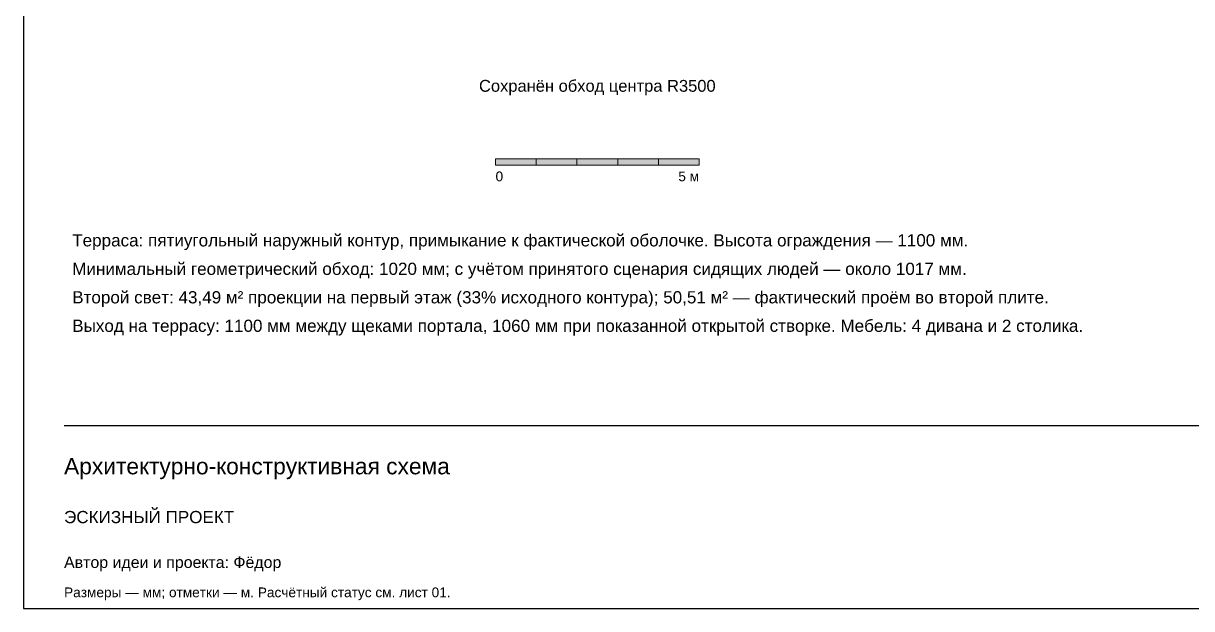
# Paper-space layout '03 Второй этаж и бельведер' of a CAD drawing. Header units: millimetres. Extents: x 10 to 584, y 10 to 410.
# Drawn here: x 10 to 297, y 10 to 153.8 of the extents above; entities that cross this region are included whole.
import ezdxf
from ezdxf.enums import TextEntityAlignment as Align

# ---------------------------------------------------------------- set-up
doc = ezdxf.new("R2010")
doc.units = ezdxf.units.MM
for name, color, linetype, lineweight, true_color in [('P_FILL', 7, 'Continuous', 0, 0xe8e9e2), ('P_FRAME', 7, 'Continuous', 25, 0x203e3b), ('P_OUTLINE', 7, 'Continuous', 18, 0x203e3b), ('P_TEXT', 7, 'Continuous', 18, 0x203e3b)]:
    doc.layers.add(name, color=color, linetype=linetype, lineweight=lineweight, true_color=true_color)
doc.styles.add('DOME', font='Arial.ttf')

psp = doc.layouts.new('03 Второй этаж и бельведер')

# ---------------------------------------------------------------- hatches: boundary and pattern name
at = {"layer": 'P_FILL', "true_color": 0x203e3b}
for points in [[(136, 119), (136, 120.5), (126, 120.5), (126, 119)], [(156, 119), (156, 120.5), (146, 120.5), (146, 119)], [(176, 119), (176, 120.5), (166, 120.5), (166, 119)]]:
    psp.add_hatch(color=119, dxfattribs=at).paths.add_polyline_path(points)
at = {"layer": 'P_FILL', "true_color": 0xffffff}
for points in [[(146, 119), (146, 120.5), (136, 120.5), (136, 119)], [(166, 119), (166, 120.5), (156, 120.5), (156, 119)]]:
    psp.add_hatch(color=7, dxfattribs=at).paths.add_polyline_path(points)

# ---------------------------------------------------------------- linework, layer by layer
at = {"layer": 'P_FRAME'}
psp.add_line((20, 55), (574, 55), dxfattribs=at)
psp.add_lwpolyline([(584, 10), (584, 410), (10, 410), (10, 10), (584, 10)], dxfattribs=at)
at = {"layer": 'P_OUTLINE'}
for points in [[(136, 119), (136, 120.5), (126, 120.5), (126, 119), (136, 119)], [(146, 119), (146, 120.5), (136, 120.5), (136, 119), (146, 119)], [(156, 119), (156, 120.5), (146, 120.5), (146, 119), (156, 119)], [(166, 119), (166, 120.5), (156, 120.5), (156, 119), (166, 119)], [(176, 119), (176, 120.5), (166, 120.5), (166, 119), (176, 119)]]:
    psp.add_lwpolyline(points, dxfattribs=at)

# ---------------------------------------------------------------- texts
at = {"layer": 'P_TEXT', "style": 'DOME'}
psp.add_text('Сохранён обход центра R3500', height=2.9, dxfattribs=at).set_placement((151, 137), align=Align.CENTER)
for s, height, p in [('0', 2.4, (126, 115)), ('Терраса: пятиугольный наружный контур, примыкание к фактической оболочке. Высота ограждения — 1100 мм.', 3, (22, 99)), ('Минимальный геометрический обход: 1020 мм; с учётом принятого сценария сидящих людей — около 1017 мм.', 3, (22, 92)), ('Второй свет: 43,49 м² проекции на первый этаж (33% исходного контура); 50,51 м² — фактический проём во второй плите.', 3, (22, 85)), ('Выход на террасу: 1100 мм между щеками портала, 1060 мм при показанной открытой створке. Мебель: 4 дивана и 2 столика.', 3, (22, 78)), ('Архитектурно-конструктивная схема', 4, (20, 43)), ('Автор идеи и проекта: Фёдор', 2.8, (20, 20))]:
    psp.add_text(s, height=height, dxfattribs=at).set_placement(p)
psp.add_text('5 м', height=2.4, dxfattribs=at).set_placement((176, 115), align=Align.RIGHT)
at = {"layer": 'P_TEXT', "color": 35, "true_color": 0xa77b3c, "style": 'DOME'}
psp.add_text('ЭСКИЗНЫЙ ПРОЕКТ', height=3, dxfattribs=at).set_placement((20, 31))
at = {"layer": 'P_TEXT', "color": 8, "true_color": 0x71817c, "style": 'DOME'}
psp.add_text('Размеры — мм; отметки — м. Расчётный статус см. лист 01.', height=2.4, dxfattribs=at).set_placement((20, 12.8))

doc.saveas('drawing.dxf')
